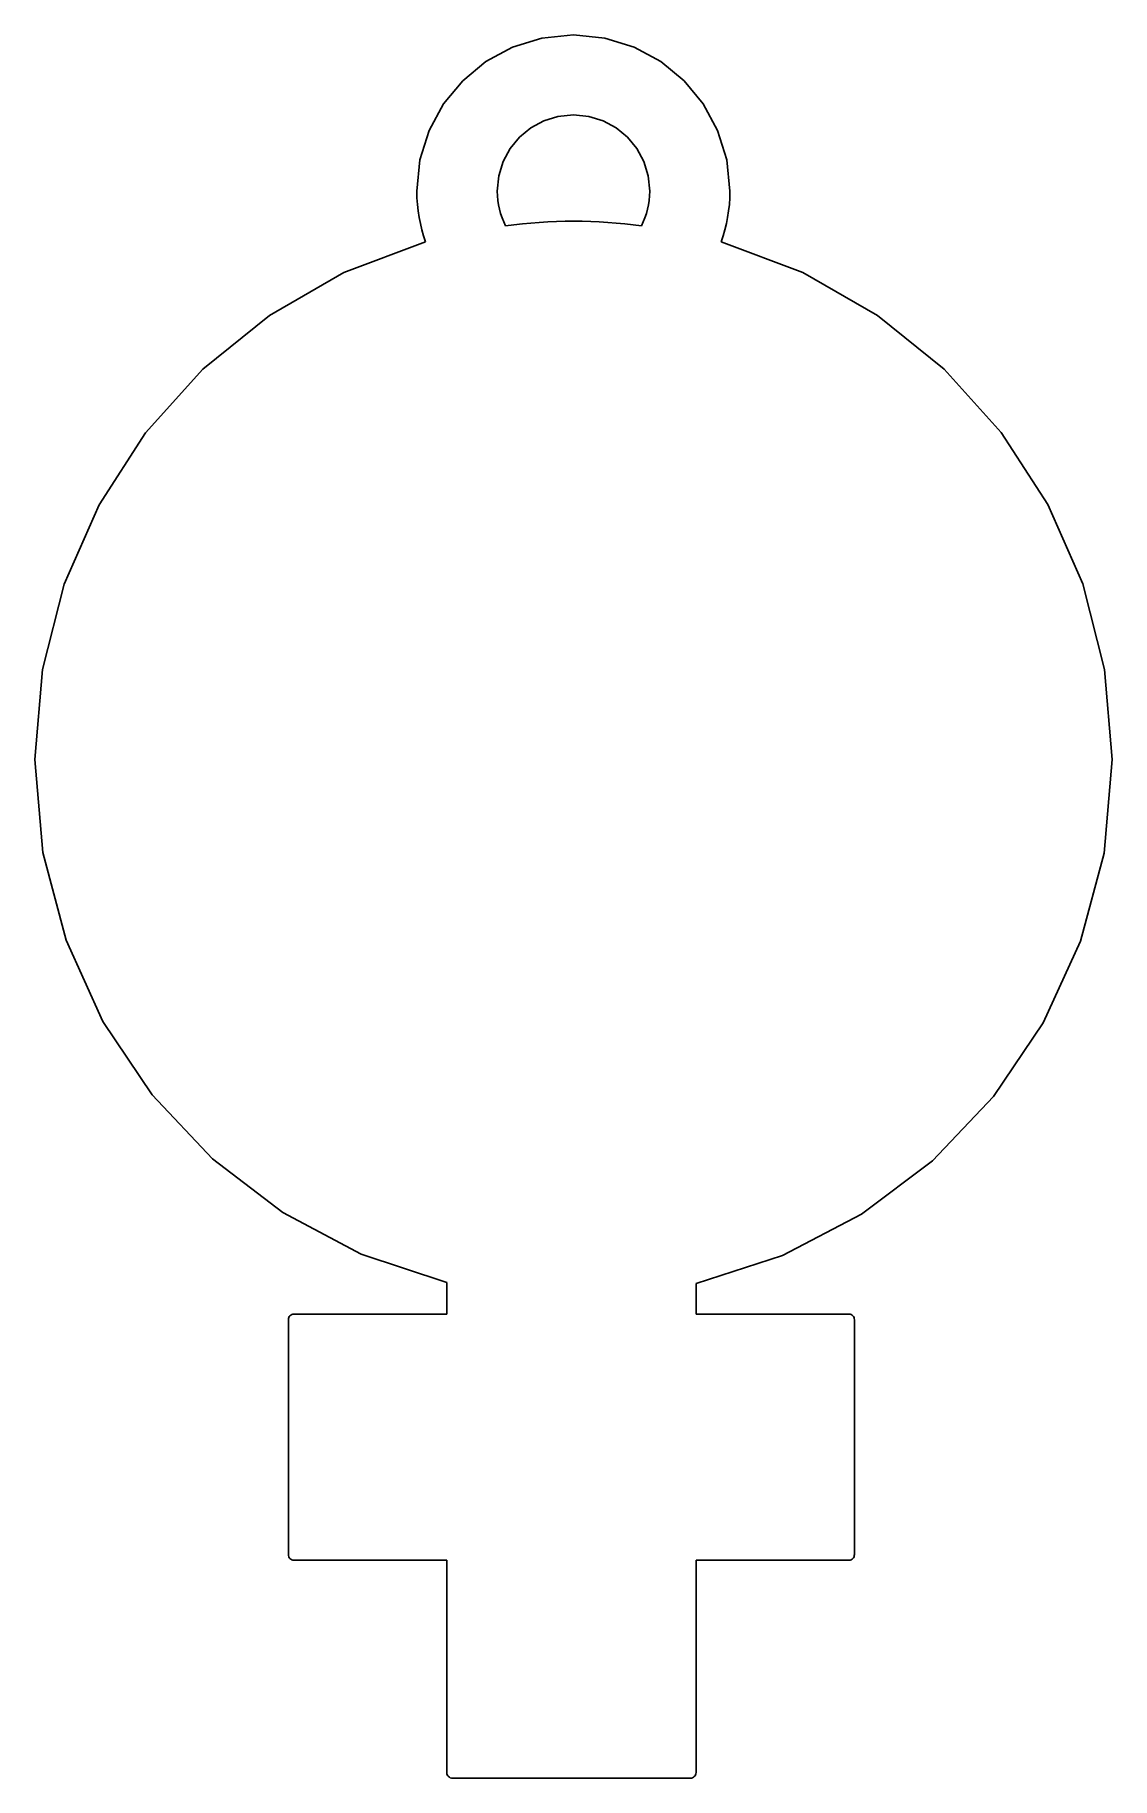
# Model space of a CAD drawing. Extents: x 0 to 103, y 0 to 166.
import ezdxf

# ---------------------------------------------------------------- set-up
doc = ezdxf.new("R2010")
doc.units = 0
doc.layers.add('Layer_1', color=7, linetype='CONTINUOUS')

msp = doc.modelspace()

# ---------------------------------------------------------------- linework, layer by layer
at = {"layer": 'Layer_1', "color": 1}
for p, q in [((48.64772, 166.1222), (45.851112, 165.2538)), ((51.65, 166.425), (48.64772, 166.1222)), ((54.652264, 166.1222), (51.65, 166.425)), ((57.448872, 165.2538), (54.652264, 166.1222)), ((45.851112, 165.2538), (43.320168, 163.879776)), ((59.979816, 163.879776), (57.448872, 165.2538)), ((43.320168, 163.879776), (41.114872, 162.060128)), ((62.185112, 162.060128), (59.979816, 163.879776)), ((41.114872, 162.060128), (39.295224, 159.854832)), ((64.00476, 159.854832), (62.185112, 162.060128)), ((39.295224, 159.854832), (37.9212, 157.323888)), ((65.378784, 157.323888), (64.00476, 159.854832)), ((47.593312, 157.555656), (48.82496, 158.227216)), ((48.82496, 158.227216), (50.186824, 158.651784)), ((50.186824, 158.651784), (51.65, 158.8)), ((51.65, 158.8), (53.114264, 158.651928)), ((53.114264, 158.651928), (54.47896, 158.22736)), ((54.47896, 158.22736), (55.714608, 157.5558)), ((37.9212, 157.323888), (37.0528, 154.52728)), ((45.636312, 155.589464), (46.5208, 156.666576)), ((46.5208, 156.666576), (47.593312, 157.555656)), ((55.714608, 157.5558), (56.79172, 156.66672)), ((56.79172, 156.66672), (57.6808, 155.589608)), ((66.247184, 154.52728), (65.378784, 157.323888)), ((37.0528, 154.52728), (36.75, 151.525)), ((44.968744, 154.353824), (45.636312, 155.589464)), ((57.6808, 155.589608), (58.35236, 154.353968)), ((66.549984, 151.525), (66.247184, 154.52728)), ((44.400016, 151.524856), (44.547016, 152.98912)), ((44.547016, 152.98912), (44.968744, 154.353824)), ((58.35236, 154.353968), (58.776928, 152.989264)), ((58.776928, 152.989264), (58.925, 151.525)), ((36.75, 151.525), (36.76408, 150.893888)), ((44.413856, 151.084448), (44.400016, 151.524856)), ((44.454496, 150.652048), (44.413856, 151.084448)), ((58.91132, 151.084592), (58.871, 150.652192)), ((58.925, 151.525), (58.91132, 151.084592)), ((66.535904, 150.893888), (66.549984, 151.525)), ((36.76408, 150.893888), (36.80568, 150.270256)), ((36.80568, 150.270256), (36.87376, 149.654352)), ((36.87376, 149.654352), (36.967296, 149.04644)), ((44.520896, 150.22808), (44.454496, 150.652048)), ((44.611936, 149.812992), (44.520896, 150.22808)), ((44.726488, 149.407192), (44.611936, 149.812992)), ((58.714216, 149.813136), (58.599864, 149.407336)), ((58.80492, 150.228224), (58.714216, 149.813136)), ((58.871, 150.652192), (58.80492, 150.228224)), ((66.332688, 149.04644), (66.426224, 149.654352)), ((66.426224, 149.654352), (66.494304, 150.270256)), ((66.494304, 150.270256), (66.535904, 150.893888)), ((36.967296, 149.04644), (37.085216, 148.446792)), ((37.085216, 148.446792), (37.226496, 147.855664)), ((37.226496, 147.855664), (37.39008, 147.273312)), ((44.863424, 149.01112), (44.726488, 149.407192)), ((45.02164, 148.625192), (44.863424, 149.01112)), ((45.2, 148.249856), (45.02164, 148.625192)), ((45.997368, 148.344976), (45.2, 148.249856)), ((46.79824, 148.4292), (45.997368, 148.344976)), ((47.602584, 148.502), (46.79824, 148.4292)), ((48.41036, 148.5628), (47.602584, 148.502)), ((49.221528, 148.61104), (48.41036, 148.5628)), ((50.036048, 148.64616), (49.221528, 148.61104)), ((50.853888, 148.6676), (50.036048, 148.64616)), ((51.675, 148.6748), (50.853888, 148.6676)), ((52.492928, 148.6676), (51.675, 148.6748)), ((53.3076, 148.64592), (52.492928, 148.6676)), ((54.118976, 148.61056), (53.3076, 148.64592)), ((54.927024, 148.56208), (54.118976, 148.61056)), ((55.731688, 148.5012), (54.927024, 148.56208)), ((56.532928, 148.42848), (55.731688, 148.5012)), ((57.33072, 148.344536), (56.532928, 148.42848)), ((58.125, 148.25), (57.33072, 148.344536)), ((58.30424, 148.625336), (58.125, 148.25)), ((58.462864, 149.011264), (58.30424, 148.625336)), ((58.599864, 149.407336), (58.462864, 149.011264)), ((65.909904, 147.273312), (66.073488, 147.855664)), ((66.073488, 147.855664), (66.214768, 148.446792)), ((66.214768, 148.446792), (66.332688, 149.04644)), ((37.574936, 146.7), (29.81792, 143.78196)), ((37.39008, 147.273312), (37.574936, 146.7)), ((65.725048, 146.7), (65.909904, 147.273312)), ((73.488224, 143.787), (65.725048, 146.7)), ((29.81792, 143.78196), (22.715416, 139.703512)), ((80.595936, 139.712272), (73.488224, 143.787)), ((22.715416, 139.703512), (16.384488, 134.581376)), ((86.931184, 134.592464), (80.595936, 139.712272)), ((16.384488, 134.581376), (10.942168, 128.532256)), ((92.376952, 128.544232), (86.931184, 134.592464)), ((10.942168, 128.532256), (6.505512, 121.672848)), ((96.816232, 121.684216), (92.376952, 128.544232)), ((6.505512, 121.672848), (3.191552, 114.119864)), ((100.132008, 114.129072), (96.816232, 121.684216)), ((3.191552, 114.119864), (1.117352, 105.990016)), ((102.207288, 105.995448), (100.132008, 114.129072)), ((1.117352, 105.990016), (0.399936, 97.4)), ((102.925048, 97.4), (102.207288, 105.995448)), ((0.399936, 97.4), (1.161976, 88.548016)), ((102.15412, 88.496544), (102.925048, 97.4)), ((1.161976, 88.548016), (3.362632, 80.191912)), ((99.928304, 80.095288), (102.15412, 88.496544)), ((3.362632, 80.191912), (6.873744, 72.45904)), ((96.378032, 72.325984), (99.928304, 80.095288)), ((6.873744, 72.45904), (11.567128, 65.476728)), ((91.633744, 65.318376), (96.378032, 72.325984)), ((11.567128, 65.476728), (17.314616, 59.372328)), ((85.825864, 59.202224), (91.633744, 65.318376)), ((17.314616, 59.372328), (23.988024, 54.273184)), ((79.084824, 54.107272), (85.825864, 59.202224)), ((23.988024, 54.273184), (31.459192, 50.306624)), ((71.54108, 50.16328), (79.084824, 54.107272)), ((31.459192, 50.306624), (39.599936, 47.6)), ((63.325048, 47.5), (71.54108, 50.16328)), ((39.599936, 47.6), (39.599936, 47.225)), ((39.599936, 47.225), (39.599936, 46.85)), ((39.599936, 46.85), (39.599936, 46.475)), ((63.325048, 47.137504), (63.325048, 47.5)), ((63.325048, 46.775), (63.325048, 47.137504)), ((63.325048, 46.412504), (63.325048, 46.775)), ((39.599936, 46.475), (39.599936, 46.1)), ((39.599936, 46.1), (39.599936, 45.725)), ((39.599936, 45.725), (39.599936, 45.35)), ((39.599936, 45.35), (39.599936, 44.975)), ((39.599936, 44.975), (39.599936, 44.6)), ((63.325048, 46.05), (63.325048, 46.412504)), ((63.325048, 45.687504), (63.325048, 46.05)), ((63.325048, 45.325), (63.325048, 45.687504)), ((63.325048, 44.962504), (63.325048, 45.325)), ((63.325048, 44.6), (63.325048, 44.962504)), ((24.535368, 44.158912), (24.524968, 44.049944)), ((24.524968, 44.049944), (24.524968, 41.256192)), ((24.565208, 44.261272), (24.535368, 44.158912)), ((24.612728, 44.354576), (24.565208, 44.261272)), ((24.676008, 44.4364), (24.612728, 44.354576)), ((24.753208, 44.50432), (24.676008, 44.4364)), ((24.84252, 44.55584), (24.753208, 44.50432)), ((24.94204, 44.58856), (24.84252, 44.55584)), ((25.049936, 44.6), (24.94204, 44.58856)), ((26.868688, 44.6), (25.049936, 44.6)), ((28.687432, 44.6), (26.868688, 44.6)), ((30.506184, 44.6), (28.687432, 44.6)), ((32.324936, 44.6), (30.506184, 44.6)), ((34.143688, 44.6), (32.324936, 44.6)), ((35.962432, 44.6), (34.143688, 44.6)), ((37.781184, 44.6), (35.962432, 44.6)), ((39.599936, 44.6), (37.781184, 44.6)), ((65.1438, 44.6), (63.325048, 44.6)), ((66.962544, 44.6), (65.1438, 44.6)), ((68.781296, 44.6), (66.962544, 44.6)), ((70.600048, 44.6), (68.781296, 44.6)), ((72.4188, 44.6), (70.600048, 44.6)), ((74.237544, 44.6), (72.4188, 44.6)), ((76.056296, 44.6), (74.237544, 44.6)), ((77.875048, 44.6), (76.056296, 44.6)), ((77.982944, 44.58856), (77.875048, 44.6)), ((78.082464, 44.55584), (77.982944, 44.58856)), ((78.171776, 44.50432), (78.082464, 44.55584)), ((78.248976, 44.4364), (78.171776, 44.50432)), ((78.312256, 44.354576), (78.248976, 44.4364)), ((78.359776, 44.261272), (78.312256, 44.354576)), ((78.389616, 44.158912), (78.359776, 44.261272)), ((78.400016, 44.049944), (78.389616, 44.158912)), ((78.400016, 41.256192), (78.400016, 44.049944)), ((24.524968, 41.256192), (24.524968, 38.462448)), ((78.400016, 38.462448), (78.400016, 41.256192)), ((24.524968, 38.462448), (24.524968, 35.668696)), ((78.400016, 35.668696), (78.400016, 38.462448)), ((24.524968, 35.668696), (24.524968, 32.874944)), ((78.400016, 32.874944), (78.400016, 35.668696)), ((24.524968, 32.874944), (24.524968, 30.081192)), ((78.400016, 30.081192), (78.400016, 32.874944)), ((24.524968, 30.081192), (24.524968, 27.287448)), ((78.400016, 27.287448), (78.400016, 30.081192)), ((24.524968, 27.287448), (24.524968, 24.493696)), ((78.400016, 24.493696), (78.400016, 27.287448)), ((24.524968, 24.493696), (24.524968, 21.699944)), ((78.400016, 21.699944), (78.400016, 24.493696)), ((24.524968, 21.699944), (24.535368, 21.590976)), ((24.535368, 21.590976), (24.565208, 21.488616)), ((78.359776, 21.488616), (78.389616, 21.590976)), ((78.389616, 21.590976), (78.400016, 21.699944)), ((24.565208, 21.488616), (24.612728, 21.395312)), ((24.612728, 21.395312), (24.676008, 21.313488)), ((24.676008, 21.313488), (24.753208, 21.245568)), ((24.753208, 21.245568), (24.84252, 21.194048)), ((24.84252, 21.194048), (24.94204, 21.161328)), ((24.94204, 21.161328), (25.049936, 21.149888)), ((25.049936, 21.149888), (26.868688, 21.149888)), ((26.868688, 21.149888), (28.687432, 21.149888)), ((28.687432, 21.149888), (30.506184, 21.149888)), ((30.506184, 21.149888), (32.324936, 21.149888)), ((32.324936, 21.149888), (34.143688, 21.149888)), ((34.143688, 21.149888), (35.962432, 21.149888)), ((35.962432, 21.149888), (37.781184, 21.149888)), ((37.781184, 21.149888), (39.599936, 21.149888)), ((39.599936, 21.149888), (39.599936, 18.62176)), ((63.325048, 18.62176), (63.325048, 21.149888)), ((63.325048, 21.149888), (65.1438, 21.149888)), ((65.1438, 21.149888), (66.962544, 21.149888)), ((66.962544, 21.149888), (68.781296, 21.149888)), ((68.781296, 21.149888), (70.600048, 21.149888)), ((70.600048, 21.149888), (72.4188, 21.149888)), ((72.4188, 21.149888), (74.237544, 21.149888)), ((74.237544, 21.149888), (76.056296, 21.149888)), ((76.056296, 21.149888), (77.875048, 21.149888)), ((77.875048, 21.149888), (77.982944, 21.161328)), ((77.982944, 21.161328), (78.082464, 21.194048)), ((78.082464, 21.194048), (78.171776, 21.245568)), ((78.171776, 21.245568), (78.248976, 21.313488)), ((78.248976, 21.313488), (78.312256, 21.395312)), ((78.312256, 21.395312), (78.359776, 21.488616)), ((39.599936, 18.62176), (39.599936, 16.09364)), ((63.325048, 16.09364), (63.325048, 18.62176)), ((39.599936, 16.09364), (39.599936, 13.565512)), ((63.325048, 13.565512), (63.325048, 16.09364)), ((39.599936, 13.565512), (39.599936, 11.037392)), ((63.325048, 11.037392), (63.325048, 13.565512)), ((39.599936, 11.037392), (39.599936, 8.509264)), ((63.325048, 8.509264), (63.325048, 11.037392)), ((39.599936, 8.509264), (39.599936, 5.981136)), ((63.325048, 5.981136), (63.325048, 8.509264)), ((39.599936, 5.981136), (39.599936, 3.453016)), ((63.325048, 3.453016), (63.325048, 5.981136)), ((39.599936, 3.453016), (39.599936, 0.924888)), ((63.325048, 0.924888), (63.325048, 3.453016)), ((39.599936, 0.924888), (39.611376, 0.816992)), ((39.611376, 0.816992), (39.644096, 0.717472)), ((39.644096, 0.717472), (39.695616, 0.62816)), ((39.695616, 0.62816), (39.763536, 0.55096)), ((39.763536, 0.55096), (39.84536, 0.48768)), ((39.84536, 0.48768), (39.938664, 0.44016)), ((39.938664, 0.44016), (40.041024, 0.41032)), ((40.041024, 0.41032), (40.149992, 0.39992)), ((40.149992, 0.39992), (42.97812, 0.39992)), ((42.97812, 0.39992), (45.80624, 0.39992)), ((45.80624, 0.39992), (48.634368, 0.39992)), ((48.634368, 0.39992), (51.462488, 0.39992)), ((51.462488, 0.39992), (54.290616, 0.39992)), ((54.290616, 0.39992), (57.118744, 0.39992)), ((57.118744, 0.39992), (59.946864, 0.39992)), ((59.946864, 0.39992), (62.774992, 0.39992)), ((62.774992, 0.39992), (62.88396, 0.41032)), ((62.88396, 0.41032), (62.98632, 0.44016)), ((62.98632, 0.44016), (63.079624, 0.48768)), ((63.079624, 0.48768), (63.161448, 0.55096)), ((63.161448, 0.55096), (63.229368, 0.62816)), ((63.229368, 0.62816), (63.280888, 0.717472)), ((63.280888, 0.717472), (63.313608, 0.816992)), ((63.313608, 0.816992), (63.325048, 0.924888))]:
    msp.add_line(p, q, dxfattribs=at)

doc.saveas('drawing.dxf')
